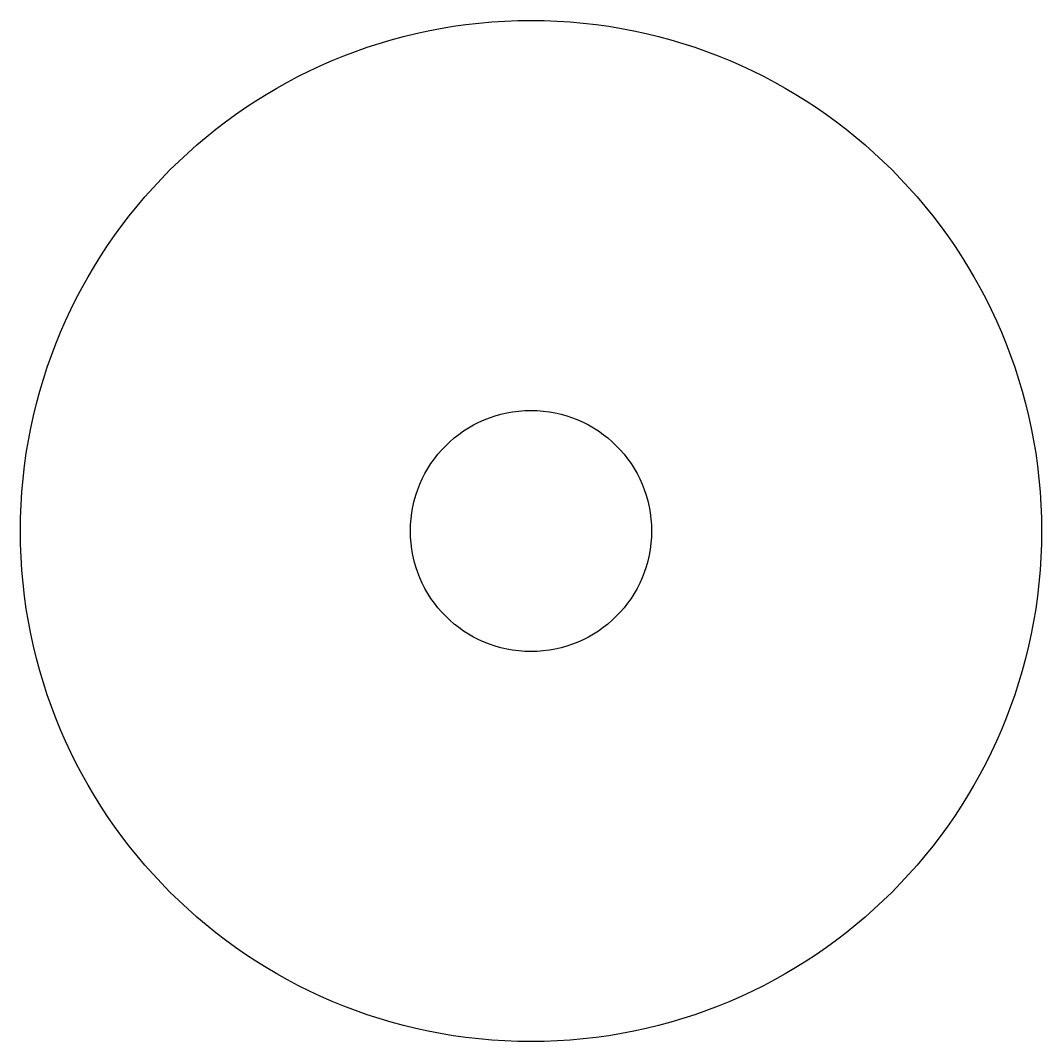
# Model space of a CAD drawing. Header units: millimetres. Extents: x -79.3 to -15.8, y 193.8 to 257.2.
import ezdxf

# ---------------------------------------------------------------- set-up
doc = ezdxf.new("R2010")
doc.units = ezdxf.units.MM
doc.header["$MEASUREMENT"] = 0
doc.layers.add('In_cut', color=3, linetype='Continuous')
doc.layers.add('Out_cut', color=1, linetype='Continuous')

msp = doc.modelspace()

# ---------------------------------------------------------------- linework, layer by layer
at = {"layer": 'In_cut'}
msp.add_circle((-47.5, 225.5), 7.5, dxfattribs=at)
at = {"layer": 'Out_cut'}
msp.add_circle((-47.5, 225.5), 31.75, dxfattribs=at)

doc.saveas('drawing.dxf')
